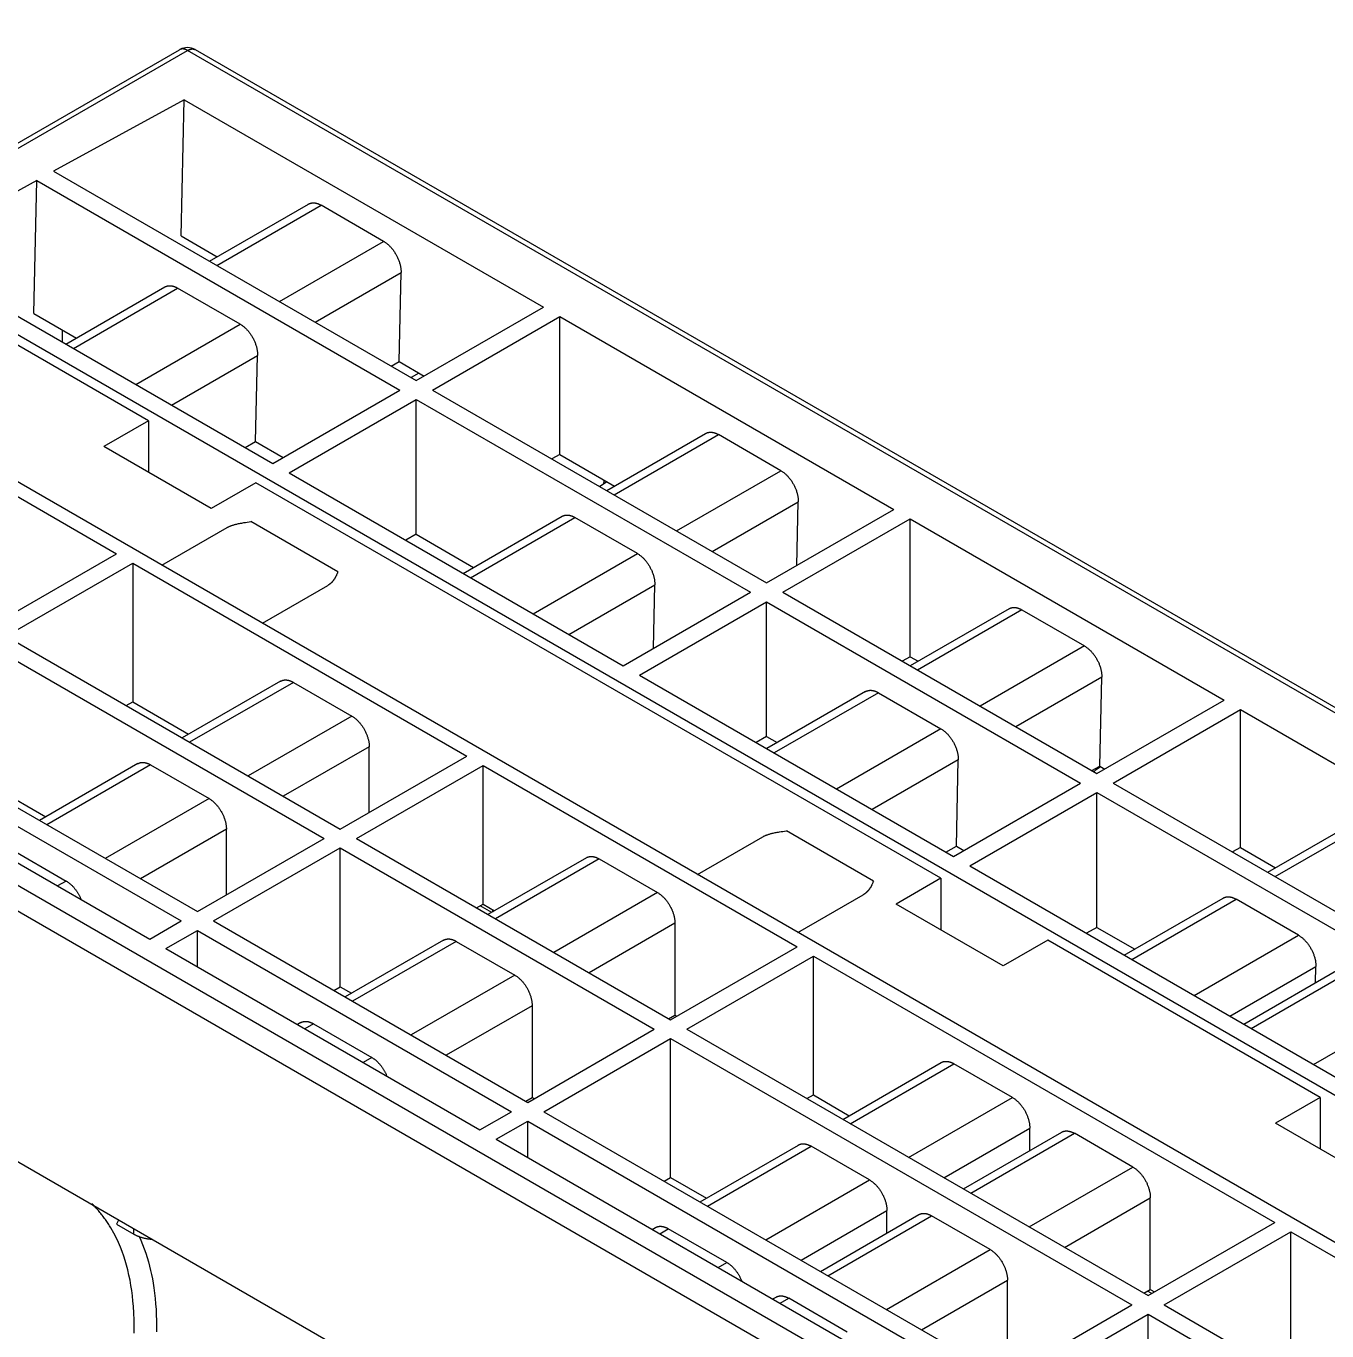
# Model space of a CAD drawing. Header units: inches. Extents: x 67248 to 85686, y -40174 to -31152.
# Drawn here: x 75314.18 to 75358.69, y -32687.1 to -32642.45 of the extents above; entities that cross this region are included whole.
import ezdxf

# ---------------------------------------------------------------- set-up
doc = ezdxf.new("R2010")
doc.units = ezdxf.units.IN
doc.header["$MEASUREMENT"] = 0
doc.layers.add('SI-General', color=7, linetype='Continuous', lineweight=5)
doc.styles.add('OPIS', font='ARIALN.TTF')

# ---------------------------------------------------------------- blocks, each defined once
blk = doc.blocks.new('ET200S')
at = {"lineweight": 0}
for p, q in [((0.13, 97.376), (25.723, 112.153)), ((0.38, 97.352), (25.973, 112.128)), ((25.729, 112.156), (25.723, 112.153)), ((110.119, 63.547), (25.973, 112.128)), ((26.22, 112.155), (26.223, 112.153)), ((110.369, 63.572), (26.223, 112.153)), ((25.869, 110.568), (21.732, 108.302)), ((25.769, 106.257), (25.869, 110.568)), ((25.869, 110.568), (37.252, 103.996)), ((21.203, 108.012), (17.067, 105.745)), ((21.106, 103.793), (21.203, 108.012)), ((21.203, 108.012), (32.705, 101.371)), ((21.732, 108.302), (33.221, 101.669)), ((26.669, 105.452), (29.804, 107.262)), ((26.903, 105.316), (30.208, 107.225)), ((32.188, 106.081), (30.208, 107.225)), ((25.769, 106.257), (26.917, 105.595)), ((28.883, 104.173), (32.188, 106.081)), ((98.562, 58.099), (16.537, 105.455)), ((17.067, 105.745), (28.675, 99.044)), ((24.74, 100.393), (16.537, 105.129)), ((30.015, 103.52), (32.739, 105.093)), ((32.676, 102.27), (32.739, 105.093)), ((22.122, 102.827), (25.257, 104.637)), ((22.357, 102.691), (25.661, 104.6)), ((27.641, 103.456), (25.661, 104.6)), ((21.106, 103.793), (22.451, 103.017)), ((33.221, 101.669), (37.252, 103.996)), ((95.592, 55.16), (11.446, 103.741)), ((24.336, 101.548), (27.641, 103.456)), ((33.737, 101.371), (37.768, 103.698)), ((37.768, 99.33), (37.768, 103.698)), ((37.768, 103.698), (48.353, 97.586)), ((11.761, 103.089), (23.723, 96.183)), ((22.017, 102.887), (22.017, 103.267)), ((25.468, 100.895), (28.192, 102.468)), ((28.131, 99.738), (28.192, 102.468)), ((32.424, 102.129), (32.676, 102.27)), ((32.676, 102.27), (33.469, 101.812)), ((33.303, 101.908), (33.055, 101.765)), ((28.675, 99.044), (32.705, 101.371)), ((33.737, 101.371), (44.323, 95.259)), ((29.191, 98.746), (33.221, 101.073)), ((33.221, 96.799), (33.221, 101.073)), ((33.221, 101.073), (43.807, 94.961)), ((24.74, 100.393), (23.325, 99.577)), ((24.74, 100.393), (24.74, 98.76)), ((27.796, 99.551), (28.131, 99.738)), ((28.131, 99.738), (29.004, 99.234)), ((39.255, 98.185), (42.39, 99.995)), ((39.49, 98.05), (42.795, 99.958)), ((44.775, 98.815), (42.795, 99.958)), ((26.719, 97.617), (23.325, 99.577)), ((37.768, 99.33), (37.516, 99.189)), ((37.768, 99.33), (39.503, 98.328)), ((41.47, 96.907), (44.775, 98.815)), ((28.134, 98.434), (26.719, 97.617)), ((49.842, 85.901), (28.134, 98.434)), ((29.191, 98.746), (39.776, 92.634)), ((39.028, 98.317), (39.263, 98.467)), ((42.601, 96.254), (45.325, 97.826)), ((44.323, 95.259), (48.353, 97.586)), ((45.28, 95.812), (45.325, 97.826)), ((0.38, 97.352), (61.172, 62.254)), ((30.737, 95.609), (27.979, 97.201)), ((34.709, 95.56), (37.844, 97.37)), ((34.943, 95.425), (38.248, 97.333)), ((40.228, 96.19), (38.248, 97.333)), ((44.839, 94.961), (48.87, 97.288)), ((48.87, 92.92), (48.87, 97.288)), ((48.87, 97.288), (58.819, 91.545)), ((0.026, 96.739), (60.351, 61.911)), ((25.164, 95.821), (27.233, 97.015)), ((33.221, 96.799), (32.886, 96.612)), ((33.221, 96.799), (35.038, 95.75)), ((19.71, 93.866), (23.723, 96.183)), ((36.923, 94.282), (40.228, 96.19)), ((20.223, 93.57), (24.236, 95.887)), ((24.236, 95.887), (24.236, 91.488)), ((24.236, 95.887), (34.825, 89.774)), ((28.346, 93.984), (30.415, 95.178)), ((38.054, 93.629), (40.779, 95.201)), ((40.734, 93.187), (40.779, 95.201)), ((39.776, 92.634), (43.807, 94.961)), ((44.839, 94.961), (54.788, 89.218)), ((40.292, 92.336), (44.323, 94.663)), ((44.323, 90.389), (44.323, 94.663)), ((44.323, 94.663), (54.272, 88.92)), ((52.007, 94.443), (48.872, 92.633)), ((52.411, 94.406), (49.106, 92.498)), ((52.411, 94.406), (54.391, 93.263)), ((20.223, 93.57), (30.812, 87.457)), ((19.71, 93.274), (30.299, 87.161)), ((54.391, 93.263), (51.086, 91.355)), ((48.87, 92.92), (48.617, 92.78)), ((48.87, 92.92), (49.12, 92.776)), ((40.292, 92.336), (50.241, 86.593)), ((54.942, 92.274), (52.218, 90.701)), ((54.879, 89.451), (54.942, 92.274)), ((28.924, 92.146), (25.807, 90.347)), ((29.328, 92.109), (26.041, 90.211)), ((29.328, 92.109), (31.18, 91.04)), ((47.46, 91.818), (44.325, 90.008)), ((47.865, 91.781), (44.56, 89.873)), ((47.865, 91.781), (49.845, 90.638)), ((24.033, 91.371), (24.236, 91.488)), ((24.236, 91.488), (26.01, 90.464)), ((54.788, 89.218), (58.819, 91.545)), ((15.697, 90.958), (26.286, 84.844)), ((31.18, 91.04), (27.893, 89.142)), ((55.304, 88.92), (59.335, 91.246)), ((59.335, 86.878), (59.335, 91.246)), ((59.335, 91.246), (73.951, 82.808)), ((15.185, 90.662), (25.774, 84.548)), ((49.845, 90.638), (46.54, 88.73)), ((44.323, 90.389), (43.988, 90.203)), ((44.323, 90.389), (44.655, 90.198)), ((14.186, 90.085), (24.775, 83.972)), ((31.731, 90.069), (29.009, 88.498)), ((30.812, 87.457), (34.825, 89.774)), ((31.731, 87.988), (31.731, 90.069)), ((24.398, 89.533), (21.281, 87.734)), ((24.803, 89.496), (21.516, 87.599)), ((24.803, 89.496), (26.655, 88.427)), ((31.325, 87.161), (35.337, 89.478)), ((35.337, 85.079), (35.337, 89.478)), ((35.337, 89.478), (45.29, 83.732)), ((50.395, 89.649), (47.671, 88.076)), ((50.334, 86.919), (50.395, 89.649)), ((54.627, 89.311), (54.879, 89.451)), ((54.701, 89.289), (54.707, 89.295)), ((54.862, 89.411), (54.892, 89.428)), ((54.879, 89.451), (55.036, 89.36)), ((50.241, 86.593), (54.272, 88.92)), ((54.689, 89.278), (54.695, 89.283)), ((54.695, 89.283), (54.701, 89.289)), ((55.304, 88.92), (69.92, 80.481)), ((53.842, 57.72), (0.026, 88.789)), ((19.71, 88.875), (21.485, 87.851)), ((50.758, 86.294), (54.788, 88.621)), ((54.788, 84.347), (54.788, 88.621)), ((54.788, 88.621), (69.404, 80.183)), ((26.655, 88.427), (23.367, 86.529)), ((60.203, 86.091), (63.338, 87.901)), ((60.437, 85.956), (63.742, 87.864)), ((27.206, 87.456), (24.484, 85.885)), ((27.206, 85.375), (27.206, 87.456)), ((47.707, 85.811), (44.95, 87.403)), ((20.277, 86.884), (22.129, 85.814)), ((26.286, 84.844), (30.299, 87.161)), ((26.799, 84.548), (30.812, 86.865)), ((30.812, 82.466), (30.812, 86.865)), ((30.812, 86.865), (40.764, 81.119)), ((31.325, 87.161), (41.277, 81.415)), ((42.134, 86.023), (44.204, 87.218)), ((49.999, 86.732), (50.334, 86.919)), ((50.334, 86.919), (50.57, 86.782)), ((59.335, 86.878), (59.083, 86.738)), ((59.335, 86.878), (60.451, 86.234)), ((38.611, 86.553), (35.494, 84.754)), ((39.016, 86.516), (35.729, 84.618)), ((39.016, 86.516), (40.867, 85.447)), ((50.758, 86.294), (65.374, 77.856)), ((22.129, 85.814), (21.856, 85.657)), ((49.842, 85.901), (48.428, 85.084)), ((49.842, 85.901), (49.842, 84.268)), ((40.867, 85.447), (37.58, 83.549)), ((45.316, 84.186), (47.386, 85.381)), ((55.656, 83.466), (58.791, 85.276)), ((55.891, 83.331), (59.195, 85.239)), ((61.175, 84.096), (59.195, 85.239)), ((35.134, 84.962), (35.337, 85.079)), ((35.611, 84.821), (35.25, 85.029)), ((35.337, 85.079), (35.697, 84.871)), ((35.632, 84.908), (35.632, 84.833)), ((51.822, 83.124), (48.428, 85.084)), ((24.775, 83.972), (25.774, 84.548)), ((26.799, 84.548), (36.752, 78.802)), ((41.418, 84.476), (38.697, 82.905)), ((41.418, 84.476), (41.418, 81.568)), ((54.788, 84.347), (54.453, 84.161)), ((54.788, 84.347), (55.985, 83.656)), ((25.288, 83.676), (26.286, 84.252)), ((26.286, 83.099), (26.286, 84.252)), ((26.286, 84.252), (36.239, 78.506)), ((34.086, 83.94), (30.969, 82.141)), ((53.236, 83.941), (51.822, 83.124)), ((61.863, 78.96), (53.236, 83.941)), ((57.87, 82.188), (61.175, 84.096)), ((25.288, 83.676), (35.24, 77.93)), ((34.49, 83.903), (31.203, 82.006)), ((34.49, 83.903), (36.342, 82.834)), ((41.277, 81.415), (45.29, 83.732)), ((41.79, 81.119), (45.803, 83.436)), ((45.803, 79.037), (45.803, 83.436)), ((45.803, 83.436), (60.422, 74.995)), ((59.002, 81.535), (61.726, 83.108)), ((61.715, 82.594), (61.726, 83.108)), ((36.342, 82.834), (33.055, 80.937)), ((59.441, 81.281), (62.575, 83.091)), ((59.675, 81.146), (62.98, 83.054)), ((30.609, 82.349), (30.812, 82.466)), ((30.812, 82.466), (31.172, 82.258)), ((36.893, 81.863), (34.171, 80.292)), ((36.893, 81.863), (36.893, 78.955)), ((61.655, 80.003), (64.96, 81.911)), ((41.215, 81.451), (41.418, 81.568)), ((41.418, 81.568), (41.48, 81.532)), ((29.56, 81.328), (29.457, 81.268)), ((29.965, 81.291), (29.692, 81.133)), ((29.965, 81.291), (31.816, 80.222)), ((36.752, 78.802), (40.764, 81.119)), ((41.79, 81.119), (56.409, 72.679)), ((37.264, 78.506), (41.277, 80.823)), ((41.277, 76.424), (41.277, 80.823)), ((41.277, 80.823), (55.897, 72.383)), ((31.816, 80.222), (31.543, 80.064)), ((46.737, 78.263), (49.854, 80.062)), ((46.972, 78.127), (50.259, 80.025)), ((52.11, 78.956), (50.259, 80.025)), ((45.599, 78.92), (45.803, 79.037)), ((45.803, 79.037), (46.94, 78.38)), ((61.863, 78.96), (60.449, 78.144)), ((61.863, 78.96), (61.863, 77.327)), ((36.69, 78.838), (36.893, 78.955)), ((36.893, 78.955), (36.955, 78.92)), ((48.823, 77.058), (52.11, 78.956)), ((35.24, 77.93), (36.239, 78.506)), ((35.753, 77.634), (36.752, 78.21)), ((36.752, 77.057), (36.752, 78.21)), ((36.752, 78.21), (51.371, 69.77)), ((37.264, 78.506), (51.884, 70.066)), ((63.843, 76.184), (60.449, 78.144)), ((49.94, 76.414), (52.662, 77.985)), ((50.556, 76.058), (53.673, 77.858)), ((50.79, 75.923), (54.077, 77.821)), ((52.662, 77.274), (52.662, 77.985)), ((55.929, 76.752), (54.077, 77.821)), ((35.753, 77.634), (50.372, 69.193)), ((42.212, 75.65), (45.329, 77.449)), ((42.446, 75.515), (45.733, 77.412)), ((47.585, 76.343), (45.733, 77.412)), ((52.642, 74.854), (55.929, 76.752)), ((41.074, 76.307), (41.277, 76.424)), ((41.277, 76.424), (42.415, 75.767)), ((44.298, 74.445), (47.585, 76.343)), ((53.758, 74.209), (56.48, 75.781)), ((56.48, 72.872), (56.48, 75.781)), ((45.414, 73.801), (48.136, 75.372)), ((46.03, 73.445), (49.147, 75.245)), ((48.136, 74.661), (48.136, 75.372)), ((23.721, 74.939), (24.27, 74.622)), ((40.7, 74.777), (40.803, 74.837)), ((46.264, 73.31), (49.552, 75.208)), ((51.403, 74.139), (49.552, 75.208)), ((56.409, 72.679), (60.422, 74.995)), ((24.27, 74.622), (24.27, 74.793)), ((40.935, 74.642), (41.208, 74.8)), ((43.06, 73.731), (41.208, 74.8)), ((56.922, 72.383), (60.935, 74.699)), ((60.935, 70.3), (60.935, 74.699)), ((60.935, 74.699), (70.887, 68.953)), ((48.116, 72.241), (51.403, 74.139)), ((42.786, 73.573), (43.06, 73.731)), ((49.233, 71.596), (51.954, 73.168)), ((51.954, 70.26), (51.954, 73.168)), ((56.277, 72.755), (56.48, 72.872)), ((56.526, 72.746), (56.393, 72.822)), ((56.48, 72.872), (56.612, 72.796)), ((44.519, 72.573), (44.622, 72.632)), ((44.753, 72.437), (45.026, 72.595)), ((46.878, 71.526), (45.026, 72.595)), ((51.884, 70.066), (55.897, 72.383)), ((56.922, 72.383), (66.874, 66.637)), ((52.396, 69.77), (56.409, 72.087)), ((56.409, 67.688), (56.409, 72.087)), ((56.409, 72.087), (66.362, 66.341))]:
    blk.add_line(p, q, dxfattribs=at)
for points in [[(25.973, 112.128), (25.969, 112.131), (25.965, 112.133), (25.96, 112.136), (25.955, 112.138), (25.951, 112.14), (25.946, 112.143), (25.942, 112.145), (25.937, 112.147), (25.932, 112.149), (25.927, 112.152), (25.923, 112.154), (25.918, 112.156), (25.913, 112.158), (25.908, 112.159), (25.903, 112.161), (25.898, 112.163), (25.893, 112.165), (25.888, 112.166), (25.883, 112.168), (25.878, 112.169), (25.873, 112.17), (25.868, 112.171), (25.863, 112.172), (25.858, 112.173), (25.853, 112.174), (25.848, 112.175), (25.843, 112.176), (25.838, 112.176), (25.832, 112.177), (25.827, 112.177), (25.822, 112.177), (25.817, 112.177), (25.812, 112.177), (25.807, 112.176), (25.802, 112.176), (25.797, 112.175), (25.792, 112.175), (25.788, 112.174), (25.784, 112.173), (25.78, 112.172), (25.775, 112.171), (25.771, 112.17), (25.767, 112.169), (25.763, 112.168), (25.758, 112.166), (25.754, 112.165), (25.75, 112.163), (25.746, 112.161), (25.742, 112.16), (25.738, 112.158), (25.734, 112.156), (25.73, 112.154)], [(25.973, 112.128), (25.978, 112.131), (25.983, 112.133), (25.988, 112.136), (25.992, 112.139), (25.997, 112.141), (26.002, 112.144), (26.007, 112.146), (26.012, 112.148), (26.017, 112.15), (26.022, 112.153), (26.027, 112.155), (26.032, 112.157), (26.037, 112.159), (26.043, 112.161), (26.048, 112.162), (26.053, 112.164), (26.058, 112.166), (26.064, 112.167), (26.069, 112.169), (26.074, 112.17), (26.079, 112.171), (26.085, 112.172), (26.09, 112.173), (26.096, 112.174), (26.101, 112.175), (26.106, 112.175), (26.112, 112.176), (26.117, 112.176), (26.123, 112.176), (26.128, 112.176), (26.133, 112.176), (26.137, 112.176), (26.142, 112.176), (26.146, 112.175), (26.151, 112.175), (26.155, 112.174), (26.16, 112.174), (26.164, 112.173), (26.169, 112.172), (26.173, 112.171), (26.178, 112.17), (26.182, 112.169), (26.186, 112.167), (26.191, 112.166), (26.195, 112.165), (26.199, 112.163), (26.203, 112.161), (26.208, 112.16), (26.212, 112.158), (26.216, 112.156), (26.22, 112.154)], [(29.804, 107.262), (29.81, 107.265), (29.816, 107.268), (29.823, 107.271), (29.829, 107.274), (29.836, 107.277), (29.842, 107.28), (29.849, 107.282), (29.856, 107.285), (29.862, 107.287), (29.869, 107.289), (29.876, 107.29), (29.883, 107.292), (29.89, 107.294), (29.897, 107.295), (29.904, 107.296), (29.911, 107.297), (29.919, 107.298), (29.926, 107.299), (29.933, 107.299), (29.94, 107.3), (29.947, 107.3), (29.955, 107.3), (29.962, 107.3), (29.969, 107.3), (29.976, 107.3), (29.983, 107.3), (29.991, 107.299), (30, 107.298), (30.009, 107.297), (30.018, 107.296), (30.027, 107.294), (30.037, 107.293), (30.046, 107.291), (30.055, 107.289), (30.064, 107.286), (30.073, 107.284), (30.082, 107.281), (30.09, 107.278), (30.099, 107.275), (30.108, 107.272), (30.117, 107.269), (30.125, 107.266), (30.134, 107.262), (30.142, 107.258), (30.151, 107.254), (30.159, 107.25), (30.167, 107.246), (30.176, 107.242), (30.184, 107.238), (30.192, 107.234), (30.2, 107.229), (30.208, 107.225)], [(32.188, 106.081), (32.206, 106.071), (32.224, 106.059), (32.242, 106.047), (32.26, 106.035), (32.277, 106.022), (32.294, 106.009), (32.31, 105.995), (32.326, 105.981), (32.342, 105.967), (32.358, 105.952), (32.373, 105.937), (32.389, 105.922), (32.403, 105.906), (32.421, 105.887), (32.438, 105.868), (32.454, 105.848), (32.47, 105.828), (32.486, 105.808), (32.501, 105.787), (32.516, 105.766), (32.53, 105.745), (32.544, 105.723), (32.558, 105.701), (32.571, 105.679), (32.584, 105.657), (32.596, 105.634), (32.608, 105.611), (32.619, 105.588), (32.63, 105.565), (32.641, 105.541), (32.651, 105.518), (32.661, 105.494), (32.67, 105.47), (32.679, 105.445), (32.687, 105.421), (32.694, 105.396), (32.701, 105.371), (32.707, 105.35), (32.712, 105.329), (32.717, 105.308), (32.721, 105.287), (32.725, 105.265), (32.729, 105.244), (32.732, 105.223), (32.734, 105.201), (32.736, 105.179), (32.738, 105.158), (32.739, 105.136), (32.739, 105.115), (32.739, 105.093)], [(25.257, 104.637), (25.263, 104.64), (25.27, 104.643), (25.276, 104.646), (25.282, 104.649), (25.289, 104.652), (25.295, 104.655), (25.302, 104.657), (25.309, 104.66), (25.316, 104.662), (25.323, 104.664), (25.33, 104.665), (25.336, 104.667), (25.343, 104.669), (25.351, 104.67), (25.358, 104.671), (25.365, 104.672), (25.372, 104.673), (25.379, 104.674), (25.386, 104.674), (25.393, 104.675), (25.401, 104.675), (25.408, 104.675), (25.415, 104.675), (25.422, 104.675), (25.43, 104.675), (25.437, 104.675), (25.444, 104.674), (25.453, 104.673), (25.462, 104.672), (25.472, 104.671), (25.481, 104.669), (25.49, 104.668), (25.499, 104.666), (25.508, 104.664), (25.517, 104.661), (25.526, 104.659), (25.535, 104.656), (25.544, 104.653), (25.552, 104.65), (25.561, 104.647), (25.57, 104.644), (25.579, 104.641), (25.587, 104.637), (25.596, 104.633), (25.604, 104.629), (25.612, 104.625), (25.621, 104.621), (25.629, 104.617), (25.637, 104.613), (25.645, 104.609), (25.653, 104.604), (25.661, 104.6)], [(27.641, 103.456), (27.66, 103.446), (27.678, 103.434), (27.695, 103.422), (27.713, 103.41), (27.73, 103.397), (27.747, 103.384), (27.764, 103.37), (27.78, 103.356), (27.796, 103.342), (27.811, 103.327), (27.827, 103.312), (27.842, 103.297), (27.857, 103.281), (27.874, 103.262), (27.891, 103.243), (27.907, 103.223), (27.923, 103.203), (27.939, 103.183), (27.954, 103.162), (27.969, 103.141), (27.984, 103.12), (27.998, 103.098), (28.011, 103.076), (28.024, 103.054), (28.037, 103.032), (28.049, 103.009), (28.061, 102.986), (28.073, 102.963), (28.084, 102.94), (28.094, 102.916), (28.104, 102.893), (28.114, 102.869), (28.123, 102.845), (28.132, 102.82), (28.14, 102.796), (28.148, 102.771), (28.155, 102.746), (28.16, 102.725), (28.166, 102.704), (28.17, 102.683), (28.175, 102.662), (28.179, 102.64), (28.182, 102.619), (28.185, 102.598), (28.188, 102.576), (28.19, 102.554), (28.191, 102.533), (28.192, 102.511), (28.192, 102.49), (28.192, 102.468)], [(42.39, 99.995), (42.396, 99.998), (42.403, 100.002), (42.409, 100.005), (42.416, 100.008), (42.422, 100.01), (42.429, 100.013), (42.435, 100.016), (42.442, 100.018), (42.449, 100.02), (42.456, 100.022), (42.463, 100.024), (42.47, 100.025), (42.477, 100.027), (42.484, 100.028), (42.491, 100.029), (42.498, 100.03), (42.505, 100.031), (42.512, 100.032), (42.519, 100.033), (42.527, 100.033), (42.534, 100.033), (42.541, 100.034), (42.548, 100.034), (42.556, 100.034), (42.563, 100.033), (42.57, 100.033), (42.577, 100.032), (42.586, 100.032), (42.596, 100.03), (42.605, 100.029), (42.614, 100.028), (42.623, 100.026), (42.632, 100.024), (42.641, 100.022), (42.65, 100.02), (42.659, 100.017), (42.668, 100.015), (42.677, 100.012), (42.686, 100.009), (42.694, 100.006), (42.703, 100.002), (42.712, 99.999), (42.72, 99.995), (42.729, 99.992), (42.737, 99.988), (42.746, 99.984), (42.754, 99.98), (42.762, 99.976), (42.77, 99.971), (42.779, 99.967), (42.787, 99.962), (42.795, 99.958)], [(44.775, 98.815), (44.793, 98.804), (44.811, 98.792), (44.829, 98.78), (44.846, 98.768), (44.863, 98.755), (44.88, 98.742), (44.897, 98.728), (44.913, 98.714), (44.929, 98.7), (44.945, 98.685), (44.96, 98.67), (44.975, 98.655), (44.99, 98.639), (45.007, 98.62), (45.024, 98.601), (45.041, 98.581), (45.057, 98.561), (45.072, 98.541), (45.088, 98.52), (45.102, 98.499), (45.117, 98.478), (45.131, 98.456), (45.144, 98.434), (45.157, 98.412), (45.17, 98.39), (45.183, 98.367), (45.194, 98.345), (45.206, 98.321), (45.217, 98.298), (45.228, 98.275), (45.238, 98.251), (45.247, 98.227), (45.256, 98.203), (45.265, 98.179), (45.273, 98.154), (45.281, 98.129), (45.288, 98.105), (45.294, 98.084), (45.299, 98.063), (45.304, 98.041), (45.308, 98.02), (45.312, 97.999), (45.315, 97.977), (45.318, 97.956), (45.321, 97.934), (45.323, 97.913), (45.324, 97.891), (45.325, 97.87), (45.326, 97.848), (45.325, 97.826)], [(39.172, 98.511), (39.171, 98.503), (39.17, 98.496), (39.168, 98.489), (39.167, 98.481), (39.166, 98.474), (39.165, 98.466), (39.163, 98.459), (39.162, 98.451), (39.161, 98.444), (39.16, 98.436), (39.159, 98.428), (39.158, 98.421), (39.158, 98.413), (39.157, 98.406)], [(27.233, 97.015), (27.248, 97.024), (27.264, 97.032), (27.279, 97.04), (27.295, 97.047), (27.311, 97.054), (27.327, 97.061), (27.344, 97.067), (27.36, 97.074), (27.376, 97.08), (27.398, 97.087), (27.42, 97.094), (27.442, 97.101), (27.465, 97.107), (27.487, 97.113), (27.509, 97.119), (27.532, 97.125), (27.554, 97.13), (27.588, 97.137), (27.622, 97.144), (27.656, 97.151), (27.69, 97.157), (27.724, 97.163), (27.758, 97.169), (27.813, 97.177), (27.868, 97.186), (27.924, 97.193), (27.979, 97.201)], [(37.844, 97.37), (37.85, 97.373), (37.856, 97.377), (37.862, 97.38), (37.869, 97.383), (37.875, 97.385), (37.882, 97.388), (37.889, 97.391), (37.895, 97.393), (37.902, 97.395), (37.909, 97.397), (37.916, 97.399), (37.923, 97.4), (37.93, 97.402), (37.937, 97.403), (37.944, 97.404), (37.951, 97.405), (37.958, 97.406), (37.966, 97.407), (37.973, 97.408), (37.98, 97.408), (37.987, 97.408), (37.994, 97.409), (38.002, 97.409), (38.009, 97.409), (38.016, 97.408), (38.023, 97.408), (38.03, 97.407), (38.04, 97.407), (38.049, 97.405), (38.058, 97.404), (38.067, 97.403), (38.076, 97.401), (38.086, 97.399), (38.095, 97.397), (38.104, 97.395), (38.113, 97.392), (38.121, 97.389), (38.13, 97.387), (38.139, 97.384), (38.148, 97.381), (38.156, 97.377), (38.165, 97.374), (38.174, 97.37), (38.182, 97.367), (38.191, 97.363), (38.199, 97.359), (38.207, 97.355), (38.216, 97.351), (38.224, 97.346), (38.232, 97.342), (38.24, 97.337), (38.248, 97.333)], [(40.228, 96.19), (40.246, 96.179), (40.264, 96.167), (40.282, 96.155), (40.299, 96.143), (40.317, 96.13), (40.333, 96.117), (40.35, 96.103), (40.366, 96.089), (40.382, 96.075), (40.398, 96.06), (40.413, 96.045), (40.428, 96.03), (40.443, 96.014), (40.461, 95.995), (40.477, 95.976), (40.494, 95.956), (40.51, 95.936), (40.526, 95.916), (40.541, 95.895), (40.556, 95.874), (40.57, 95.853), (40.584, 95.831), (40.598, 95.809), (40.611, 95.787), (40.623, 95.765), (40.636, 95.742), (40.648, 95.72), (40.659, 95.696), (40.67, 95.673), (40.681, 95.65), (40.691, 95.626), (40.701, 95.602), (40.71, 95.578), (40.718, 95.554), (40.727, 95.529), (40.734, 95.504), (40.741, 95.48), (40.747, 95.459), (40.752, 95.438), (40.757, 95.416), (40.761, 95.395), (40.765, 95.374), (40.769, 95.352), (40.772, 95.331), (40.774, 95.309), (40.776, 95.288), (40.778, 95.266), (40.779, 95.245), (40.779, 95.223), (40.779, 95.201)], [(30.737, 95.609), (30.729, 95.591), (30.721, 95.572), (30.714, 95.554), (30.706, 95.536), (30.698, 95.517), (30.689, 95.499), (30.681, 95.481), (30.676, 95.471), (30.671, 95.461), (30.665, 95.451), (30.66, 95.441), (30.655, 95.431), (30.649, 95.421), (30.644, 95.411), (30.638, 95.402), (30.632, 95.392), (30.626, 95.383), (30.62, 95.373), (30.613, 95.364), (30.608, 95.355), (30.602, 95.347), (30.595, 95.339), (30.589, 95.33), (30.583, 95.322)], [(30.583, 95.322), (30.578, 95.317), (30.573, 95.311), (30.568, 95.305), (30.563, 95.299), (30.558, 95.294), (30.553, 95.288), (30.548, 95.283), (30.542, 95.277), (30.537, 95.272), (30.532, 95.266), (30.526, 95.261), (30.521, 95.256), (30.515, 95.251), (30.51, 95.246), (30.504, 95.242), (30.499, 95.237), (30.493, 95.232), (30.488, 95.228), (30.482, 95.223), (30.476, 95.219), (30.47, 95.214), (30.464, 95.21), (30.458, 95.206), (30.452, 95.202), (30.446, 95.198), (30.44, 95.194), (30.434, 95.19), (30.428, 95.186), (30.421, 95.182), (30.415, 95.178)], [(52.007, 94.443), (52.013, 94.446), (52.019, 94.45), (52.026, 94.453), (52.032, 94.456), (52.039, 94.458), (52.045, 94.461), (52.052, 94.463), (52.059, 94.466), (52.066, 94.468), (52.073, 94.47), (52.079, 94.472), (52.086, 94.473), (52.093, 94.475), (52.1, 94.476), (52.108, 94.477), (52.115, 94.478), (52.122, 94.479), (52.129, 94.48), (52.136, 94.481), (52.143, 94.481), (52.151, 94.481), (52.158, 94.482), (52.165, 94.482), (52.172, 94.482), (52.179, 94.481), (52.187, 94.481), (52.194, 94.48), (52.203, 94.48), (52.212, 94.478), (52.222, 94.477), (52.231, 94.476), (52.24, 94.474), (52.249, 94.472), (52.258, 94.47), (52.267, 94.468), (52.276, 94.465), (52.285, 94.462), (52.294, 94.46), (52.302, 94.457), (52.311, 94.453), (52.32, 94.45), (52.328, 94.447), (52.337, 94.443), (52.346, 94.439), (52.354, 94.436), (52.362, 94.432), (52.371, 94.428), (52.379, 94.423), (52.387, 94.419), (52.395, 94.415), (52.403, 94.41), (52.411, 94.406)], [(54.391, 93.263), (54.41, 93.252), (54.428, 93.24), (54.445, 93.228), (54.463, 93.216), (54.48, 93.203), (54.497, 93.19), (54.513, 93.176), (54.53, 93.162), (54.546, 93.148), (54.561, 93.133), (54.577, 93.118), (54.592, 93.103), (54.607, 93.087), (54.624, 93.068), (54.641, 93.049), (54.657, 93.029), (54.673, 93.009), (54.689, 92.989), (54.704, 92.968), (54.719, 92.947), (54.734, 92.926), (54.747, 92.904), (54.761, 92.882), (54.774, 92.86), (54.787, 92.838), (54.799, 92.815), (54.811, 92.793), (54.823, 92.769), (54.834, 92.746), (54.844, 92.723), (54.854, 92.699), (54.864, 92.675), (54.873, 92.651), (54.882, 92.627), (54.89, 92.602), (54.898, 92.577), (54.905, 92.553), (54.91, 92.532), (54.915, 92.51), (54.92, 92.489), (54.925, 92.468), (54.929, 92.447), (54.932, 92.425), (54.935, 92.404), (54.938, 92.382), (54.94, 92.361), (54.941, 92.339), (54.942, 92.318), (54.942, 92.296), (54.942, 92.274)], [(28.924, 92.146), (28.93, 92.149), (28.937, 92.153), (28.943, 92.156), (28.95, 92.159), (28.957, 92.162), (28.963, 92.165), (28.97, 92.167), (28.977, 92.17), (28.984, 92.172), (28.991, 92.174), (28.998, 92.176), (29.005, 92.178), (29.013, 92.179), (29.02, 92.181), (29.027, 92.182), (29.035, 92.183), (29.042, 92.184), (29.05, 92.184), (29.058, 92.185), (29.065, 92.185), (29.073, 92.185), (29.08, 92.185), (29.088, 92.185), (29.095, 92.185), (29.103, 92.184), (29.111, 92.184), (29.118, 92.183), (29.126, 92.182), (29.133, 92.181), (29.141, 92.18), (29.148, 92.178), (29.156, 92.177), (29.165, 92.175), (29.175, 92.173), (29.184, 92.17), (29.194, 92.168), (29.203, 92.165), (29.213, 92.162), (29.222, 92.159), (29.231, 92.155), (29.24, 92.152), (29.249, 92.148), (29.258, 92.144), (29.267, 92.14), (29.276, 92.136), (29.285, 92.132), (29.294, 92.128), (29.303, 92.123), (29.311, 92.119), (29.32, 92.114), (29.328, 92.109)], [(47.46, 91.818), (47.467, 91.821), (47.473, 91.825), (47.479, 91.828), (47.486, 91.831), (47.492, 91.833), (47.499, 91.836), (47.505, 91.838), (47.512, 91.841), (47.519, 91.843), (47.526, 91.845), (47.533, 91.847), (47.54, 91.848), (47.547, 91.85), (47.554, 91.851), (47.561, 91.852), (47.568, 91.853), (47.575, 91.854), (47.582, 91.855), (47.59, 91.856), (47.597, 91.856), (47.604, 91.856), (47.611, 91.857), (47.618, 91.857), (47.626, 91.857), (47.633, 91.856), (47.64, 91.856), (47.647, 91.855), (47.656, 91.854), (47.666, 91.853), (47.675, 91.852), (47.684, 91.851), (47.693, 91.849), (47.702, 91.847), (47.711, 91.845), (47.72, 91.843), (47.729, 91.84), (47.738, 91.837), (47.747, 91.835), (47.756, 91.832), (47.764, 91.828), (47.773, 91.825), (47.782, 91.822), (47.79, 91.818), (47.799, 91.814), (47.807, 91.811), (47.816, 91.807), (47.824, 91.803), (47.832, 91.798), (47.84, 91.794), (47.849, 91.79), (47.857, 91.785), (47.865, 91.781)], [(31.18, 91.04), (31.199, 91.029), (31.217, 91.017), (31.235, 91.005), (31.252, 90.993), (31.269, 90.98), (31.286, 90.967), (31.303, 90.953), (31.319, 90.939), (31.335, 90.924), (31.351, 90.909), (31.368, 90.893), (31.385, 90.876), (31.401, 90.858), (31.417, 90.841), (31.433, 90.823), (31.448, 90.804), (31.463, 90.786), (31.477, 90.767), (31.491, 90.748), (31.505, 90.729), (31.519, 90.708), (31.532, 90.688), (31.545, 90.667), (31.558, 90.646), (31.571, 90.624), (31.583, 90.603), (31.594, 90.581), (31.605, 90.559), (31.616, 90.537), (31.626, 90.514), (31.636, 90.492), (31.645, 90.47), (31.654, 90.448), (31.663, 90.426), (31.671, 90.403), (31.678, 90.38), (31.686, 90.357), (31.692, 90.334), (31.699, 90.311), (31.704, 90.287), (31.709, 90.266), (31.714, 90.244), (31.717, 90.223), (31.721, 90.201), (31.724, 90.179), (31.726, 90.157), (31.728, 90.135), (31.73, 90.113), (31.731, 90.091), (31.731, 90.069)], [(49.845, 90.638), (49.863, 90.627), (49.881, 90.615), (49.899, 90.603), (49.916, 90.591), (49.933, 90.578), (49.95, 90.565), (49.967, 90.551), (49.983, 90.537), (49.999, 90.523), (50.015, 90.508), (50.03, 90.493), (50.045, 90.478), (50.06, 90.462), (50.077, 90.443), (50.094, 90.424), (50.111, 90.404), (50.127, 90.384), (50.142, 90.364), (50.158, 90.343), (50.172, 90.322), (50.187, 90.301), (50.201, 90.279), (50.214, 90.257), (50.227, 90.235), (50.24, 90.213), (50.253, 90.19), (50.264, 90.167), (50.276, 90.144), (50.287, 90.121), (50.298, 90.098), (50.308, 90.074), (50.317, 90.05), (50.326, 90.026), (50.335, 90.002), (50.343, 89.977), (50.351, 89.952), (50.358, 89.927), (50.364, 89.907), (50.369, 89.885), (50.374, 89.864), (50.378, 89.843), (50.382, 89.822), (50.385, 89.8), (50.388, 89.779), (50.391, 89.757), (50.393, 89.736), (50.394, 89.714), (50.395, 89.693), (50.396, 89.671), (50.395, 89.649)], [(24.399, 89.533), (24.405, 89.537), (24.411, 89.54), (24.418, 89.543), (24.425, 89.546), (24.431, 89.549), (24.438, 89.552), (24.445, 89.555), (24.452, 89.557), (24.458, 89.559), (24.465, 89.561), (24.472, 89.563), (24.48, 89.565), (24.487, 89.567), (24.495, 89.568), (24.502, 89.569), (24.51, 89.57), (24.517, 89.571), (24.525, 89.572), (24.532, 89.572), (24.54, 89.572), (24.547, 89.573), (24.555, 89.573), (24.562, 89.572), (24.57, 89.572), (24.578, 89.572), (24.585, 89.571), (24.593, 89.57), (24.6, 89.569), (24.608, 89.568), (24.615, 89.567), (24.623, 89.566), (24.63, 89.564), (24.64, 89.562), (24.649, 89.56), (24.659, 89.558), (24.668, 89.555), (24.678, 89.552), (24.687, 89.549), (24.696, 89.546), (24.706, 89.543), (24.715, 89.539), (24.724, 89.535), (24.733, 89.532), (24.742, 89.528), (24.751, 89.524), (24.76, 89.519), (24.768, 89.515), (24.777, 89.51), (24.786, 89.506), (24.794, 89.501), (24.803, 89.496)], [(54.707, 89.295), (54.713, 89.3), (54.716, 89.303)], [(54.716, 89.303), (54.722, 89.308), (54.728, 89.314), (54.734, 89.319), (54.74, 89.324), (54.746, 89.329), (54.752, 89.334), (54.758, 89.339), (54.764, 89.344), (54.77, 89.349), (54.777, 89.354), (54.783, 89.359), (54.789, 89.364), (54.796, 89.368), (54.802, 89.373), (54.809, 89.377), (54.815, 89.382), (54.822, 89.386), (54.829, 89.391), (54.835, 89.395), (54.842, 89.399), (54.849, 89.403), (54.855, 89.407), (54.862, 89.411)], [(26.655, 88.427), (26.673, 88.416), (26.691, 88.405), (26.709, 88.393), (26.727, 88.38), (26.744, 88.367), (26.761, 88.354), (26.778, 88.34), (26.794, 88.326), (26.81, 88.311), (26.826, 88.297), (26.843, 88.28), (26.859, 88.263), (26.876, 88.246), (26.892, 88.228), (26.907, 88.21), (26.922, 88.192), (26.937, 88.173), (26.952, 88.154), (26.966, 88.135), (26.979, 88.116), (26.993, 88.095), (27.007, 88.075), (27.02, 88.054), (27.033, 88.033), (27.045, 88.012), (27.057, 87.99), (27.069, 87.968), (27.08, 87.946), (27.091, 87.924), (27.101, 87.902), (27.111, 87.88), (27.12, 87.858), (27.129, 87.835), (27.137, 87.813), (27.145, 87.79), (27.153, 87.767), (27.16, 87.744), (27.167, 87.721), (27.173, 87.698), (27.179, 87.675), (27.184, 87.653), (27.188, 87.632), (27.192, 87.61), (27.196, 87.588), (27.199, 87.566), (27.201, 87.544), (27.203, 87.522), (27.204, 87.5), (27.205, 87.478), (27.206, 87.456)], [(44.204, 87.218), (44.219, 87.226), (44.234, 87.234), (44.25, 87.242), (44.266, 87.249), (44.282, 87.256), (44.298, 87.263), (44.314, 87.27), (44.331, 87.276), (44.347, 87.282), (44.369, 87.289), (44.391, 87.296), (44.413, 87.303), (44.435, 87.31), (44.458, 87.316), (44.48, 87.321), (44.502, 87.327), (44.525, 87.332), (44.559, 87.34), (44.593, 87.347), (44.626, 87.353), (44.66, 87.36), (44.694, 87.365), (44.728, 87.371), (44.784, 87.38), (44.839, 87.388), (44.894, 87.396), (44.95, 87.403)], [(38.611, 86.553), (38.618, 86.557), (38.624, 86.56), (38.631, 86.563), (38.637, 86.566), (38.644, 86.569), (38.651, 86.572), (38.658, 86.574), (38.664, 86.577), (38.671, 86.579), (38.678, 86.581), (38.685, 86.583), (38.693, 86.585), (38.7, 86.586), (38.707, 86.588), (38.715, 86.589), (38.722, 86.59), (38.73, 86.591), (38.737, 86.591), (38.745, 86.592), (38.753, 86.592), (38.76, 86.592), (38.768, 86.592), (38.775, 86.592), (38.783, 86.592), (38.79, 86.591), (38.798, 86.591), (38.806, 86.59), (38.813, 86.589), (38.821, 86.588), (38.828, 86.587), (38.836, 86.586), (38.843, 86.584), (38.853, 86.582), (38.862, 86.58), (38.872, 86.577), (38.881, 86.575), (38.891, 86.572), (38.9, 86.569), (38.909, 86.566), (38.918, 86.562), (38.928, 86.559), (38.937, 86.555), (38.946, 86.551), (38.955, 86.548), (38.964, 86.543), (38.972, 86.539), (38.981, 86.535), (38.99, 86.53), (38.999, 86.526), (39.007, 86.521), (39.016, 86.516)], [(22.129, 85.814), (22.143, 85.806), (22.157, 85.797), (22.171, 85.788), (22.185, 85.779), (22.199, 85.769), (22.212, 85.759), (22.225, 85.749), (22.238, 85.739), (22.251, 85.728), (22.263, 85.718), (22.276, 85.707), (22.288, 85.695), (22.3, 85.684), (22.314, 85.67), (22.328, 85.656), (22.342, 85.642), (22.356, 85.627), (22.369, 85.612), (22.382, 85.597), (22.394, 85.582), (22.407, 85.567), (22.419, 85.551), (22.431, 85.535), (22.443, 85.519), (22.454, 85.503), (22.466, 85.486), (22.477, 85.469), (22.488, 85.452), (22.499, 85.434), (22.509, 85.417), (22.52, 85.399), (22.53, 85.381), (22.539, 85.363), (22.549, 85.344), (22.558, 85.326), (22.567, 85.308), (22.576, 85.289), (22.584, 85.27), (22.592, 85.251), (22.6, 85.231)], [(47.707, 85.811), (47.7, 85.793), (47.692, 85.774), (47.684, 85.756), (47.676, 85.738), (47.668, 85.72), (47.66, 85.701), (47.651, 85.683), (47.646, 85.673), (47.641, 85.663), (47.636, 85.653), (47.631, 85.643), (47.625, 85.633), (47.62, 85.623), (47.614, 85.614), (47.609, 85.604), (47.603, 85.594), (47.597, 85.585), (47.59, 85.575), (47.584, 85.566), (47.578, 85.558), (47.572, 85.549), (47.566, 85.541), (47.56, 85.533), (47.553, 85.525)], [(40.867, 85.447), (40.886, 85.436), (40.904, 85.425), (40.922, 85.412), (40.94, 85.4), (40.957, 85.387), (40.974, 85.374), (40.99, 85.36), (41.007, 85.346), (41.023, 85.331), (41.039, 85.317), (41.056, 85.3), (41.072, 85.283), (41.089, 85.266), (41.104, 85.248), (41.12, 85.23), (41.135, 85.212), (41.15, 85.193), (41.164, 85.174), (41.179, 85.155), (41.192, 85.136), (41.206, 85.115), (41.22, 85.095), (41.233, 85.074), (41.246, 85.053), (41.258, 85.031), (41.27, 85.01), (41.282, 84.988), (41.293, 84.966), (41.303, 84.944), (41.314, 84.922), (41.324, 84.9), (41.333, 84.877), (41.342, 84.855), (41.35, 84.833), (41.358, 84.81), (41.366, 84.787), (41.373, 84.764), (41.38, 84.741), (41.386, 84.718), (41.392, 84.695), (41.397, 84.673), (41.401, 84.651), (41.405, 84.63), (41.408, 84.608), (41.411, 84.586), (41.414, 84.564), (41.416, 84.542), (41.417, 84.52), (41.418, 84.498), (41.418, 84.476)], [(47.553, 85.525), (47.549, 85.519), (47.544, 85.513), (47.539, 85.507), (47.534, 85.502), (47.529, 85.496), (47.524, 85.49), (47.518, 85.485), (47.513, 85.479), (47.508, 85.474), (47.502, 85.469), (47.497, 85.463), (47.491, 85.458), (47.486, 85.453), (47.481, 85.449), (47.475, 85.444), (47.47, 85.439), (47.464, 85.434), (47.458, 85.43), (47.452, 85.425), (47.447, 85.421), (47.441, 85.417), (47.435, 85.412), (47.429, 85.408), (47.423, 85.404), (47.417, 85.4), (47.411, 85.396), (47.404, 85.392), (47.398, 85.388), (47.392, 85.384), (47.386, 85.381)], [(58.791, 85.276), (58.797, 85.28), (58.804, 85.283), (58.81, 85.286), (58.816, 85.289), (58.823, 85.292), (58.829, 85.294), (58.836, 85.297), (58.843, 85.299), (58.85, 85.301), (58.857, 85.303), (58.863, 85.305), (58.87, 85.307), (58.877, 85.308), (58.885, 85.31), (58.892, 85.311), (58.899, 85.312), (58.906, 85.313), (58.913, 85.313), (58.92, 85.314), (58.927, 85.314), (58.935, 85.315), (58.942, 85.315), (58.949, 85.315), (58.956, 85.315), (58.963, 85.315), (58.971, 85.314), (58.978, 85.314), (58.987, 85.313), (58.996, 85.312), (59.006, 85.31), (59.015, 85.309), (59.024, 85.307), (59.033, 85.305), (59.042, 85.303), (59.051, 85.301), (59.06, 85.298), (59.069, 85.296), (59.078, 85.293), (59.086, 85.29), (59.095, 85.287), (59.104, 85.284), (59.112, 85.28), (59.121, 85.277), (59.13, 85.273), (59.138, 85.269), (59.146, 85.265), (59.155, 85.261), (59.163, 85.257), (59.171, 85.253), (59.179, 85.248), (59.187, 85.244), (59.195, 85.239)], [(34.086, 83.94), (34.092, 83.944), (34.099, 83.947), (34.105, 83.95), (34.112, 83.953), (34.119, 83.956), (34.125, 83.959), (34.132, 83.962), (34.139, 83.964), (34.146, 83.966), (34.153, 83.968), (34.16, 83.97), (34.167, 83.972), (34.175, 83.974), (34.182, 83.975), (34.189, 83.976), (34.197, 83.977), (34.204, 83.978), (34.212, 83.979), (34.22, 83.979), (34.227, 83.98), (34.235, 83.98), (34.242, 83.98), (34.25, 83.979), (34.257, 83.979), (34.265, 83.979), (34.273, 83.978), (34.28, 83.977), (34.288, 83.976), (34.295, 83.975), (34.303, 83.974), (34.31, 83.973), (34.318, 83.971), (34.327, 83.969), (34.337, 83.967), (34.346, 83.965), (34.356, 83.962), (34.365, 83.959), (34.375, 83.956), (34.384, 83.953), (34.393, 83.95), (34.402, 83.946), (34.411, 83.943), (34.42, 83.939), (34.429, 83.935), (34.438, 83.931), (34.447, 83.926), (34.456, 83.922), (34.465, 83.918), (34.473, 83.913), (34.482, 83.908), (34.49, 83.903)], [(61.175, 84.096), (61.194, 84.085), (61.212, 84.074), (61.229, 84.062), (61.247, 84.049), (61.264, 84.037), (61.281, 84.023), (61.297, 84.01), (61.314, 83.996), (61.33, 83.981), (61.345, 83.967), (61.361, 83.952), (61.376, 83.936), (61.391, 83.921), (61.408, 83.902), (61.425, 83.882), (61.441, 83.863), (61.457, 83.842), (61.473, 83.822), (61.488, 83.801), (61.503, 83.78), (61.518, 83.759), (61.532, 83.738), (61.545, 83.716), (61.558, 83.694), (61.571, 83.671), (61.583, 83.649), (61.595, 83.626), (61.607, 83.603), (61.618, 83.579), (61.628, 83.556), (61.638, 83.532), (61.648, 83.508), (61.657, 83.484), (61.666, 83.46), (61.674, 83.435), (61.682, 83.411), (61.689, 83.386), (61.694, 83.365), (61.7, 83.344), (61.704, 83.323), (61.709, 83.301), (61.713, 83.28), (61.716, 83.259), (61.719, 83.237), (61.722, 83.216), (61.724, 83.194), (61.725, 83.172), (61.726, 83.151), (61.726, 83.129), (61.726, 83.108)], [(36.342, 82.834), (36.36, 82.823), (36.379, 82.812), (36.397, 82.8), (36.414, 82.787), (36.431, 82.774), (36.448, 82.761), (36.465, 82.747), (36.481, 82.733), (36.497, 82.719), (36.513, 82.704), (36.53, 82.687), (36.547, 82.67), (36.563, 82.653), (36.579, 82.635), (36.595, 82.617), (36.61, 82.599), (36.625, 82.58), (36.639, 82.561), (36.653, 82.542), (36.667, 82.523), (36.681, 82.503), (36.694, 82.482), (36.707, 82.461), (36.72, 82.44), (36.733, 82.419), (36.745, 82.397), (36.756, 82.375), (36.767, 82.353), (36.778, 82.331), (36.788, 82.309), (36.798, 82.287), (36.807, 82.265), (36.816, 82.242), (36.825, 82.22), (36.833, 82.197), (36.84, 82.174), (36.848, 82.151), (36.854, 82.128), (36.86, 82.105), (36.866, 82.082), (36.871, 82.06), (36.875, 82.039), (36.879, 82.017), (36.883, 81.995), (36.886, 81.973), (36.888, 81.951), (36.89, 81.929), (36.892, 81.907), (36.893, 81.885), (36.893, 81.863)], [(29.561, 81.327), (29.567, 81.331), (29.573, 81.334), (29.58, 81.338), (29.586, 81.341), (29.593, 81.344), (29.6, 81.346), (29.607, 81.349), (29.613, 81.351), (29.62, 81.354), (29.627, 81.356), (29.634, 81.358), (29.642, 81.359), (29.649, 81.361), (29.657, 81.362), (29.664, 81.363), (29.671, 81.364), (29.679, 81.365), (29.686, 81.366), (29.694, 81.366), (29.702, 81.367), (29.709, 81.367), (29.717, 81.367), (29.724, 81.367), (29.732, 81.366), (29.739, 81.366), (29.747, 81.365), (29.755, 81.364), (29.762, 81.364), (29.77, 81.363), (29.777, 81.361), (29.785, 81.36), (29.792, 81.359), (29.802, 81.357), (29.811, 81.354), (29.821, 81.352), (29.83, 81.349), (29.84, 81.346), (29.849, 81.343), (29.858, 81.34), (29.868, 81.337), (29.877, 81.333), (29.886, 81.33), (29.895, 81.326), (29.904, 81.322), (29.913, 81.318), (29.922, 81.314), (29.93, 81.309), (29.939, 81.305), (29.948, 81.3), (29.956, 81.295), (29.965, 81.291)], [(31.816, 80.222), (31.831, 80.213), (31.845, 80.204), (31.859, 80.195), (31.872, 80.186), (31.886, 80.176), (31.899, 80.167), (31.912, 80.156), (31.925, 80.146), (31.938, 80.135), (31.951, 80.125), (31.963, 80.114), (31.976, 80.102), (31.988, 80.091), (32.002, 80.077), (32.016, 80.063), (32.03, 80.049), (32.043, 80.034), (32.056, 80.019), (32.069, 80.004), (32.082, 79.989), (32.094, 79.974), (32.106, 79.958), (32.118, 79.942), (32.13, 79.926), (32.141, 79.91), (32.153, 79.893), (32.164, 79.876), (32.175, 79.859), (32.186, 79.841), (32.197, 79.824), (32.207, 79.806), (32.217, 79.788), (32.227, 79.77), (32.236, 79.752), (32.245, 79.733), (32.254, 79.715), (32.263, 79.696), (32.271, 79.677), (32.28, 79.658), (32.287, 79.638)], [(49.855, 80.062), (49.861, 80.065), (49.867, 80.069), (49.874, 80.072), (49.88, 80.075), (49.887, 80.078), (49.894, 80.081), (49.901, 80.083), (49.907, 80.086), (49.914, 80.088), (49.921, 80.09), (49.928, 80.092), (49.936, 80.094), (49.943, 80.095), (49.95, 80.097), (49.958, 80.098), (49.965, 80.099), (49.973, 80.1), (49.98, 80.1), (49.988, 80.101), (49.996, 80.101), (50.003, 80.101), (50.011, 80.101), (50.018, 80.101), (50.026, 80.101), (50.033, 80.1), (50.041, 80.1), (50.049, 80.099), (50.056, 80.098), (50.064, 80.097), (50.071, 80.096), (50.079, 80.095), (50.086, 80.093), (50.096, 80.091), (50.105, 80.089), (50.115, 80.086), (50.124, 80.084), (50.134, 80.081), (50.143, 80.078), (50.152, 80.075), (50.162, 80.071), (50.171, 80.068), (50.18, 80.064), (50.189, 80.06), (50.198, 80.056), (50.207, 80.052), (50.216, 80.048), (50.224, 80.044), (50.233, 80.039), (50.242, 80.035), (50.25, 80.03), (50.259, 80.025)], [(52.11, 78.956), (52.129, 78.945), (52.147, 78.933), (52.165, 78.921), (52.183, 78.909), (52.2, 78.896), (52.217, 78.883), (52.234, 78.869), (52.25, 78.855), (52.266, 78.84), (52.282, 78.826), (52.299, 78.809), (52.315, 78.792), (52.332, 78.775), (52.347, 78.757), (52.363, 78.739), (52.378, 78.721), (52.393, 78.702), (52.407, 78.683), (52.422, 78.664), (52.435, 78.645), (52.449, 78.624), (52.463, 78.604), (52.476, 78.583), (52.489, 78.562), (52.501, 78.54), (52.513, 78.519), (52.525, 78.497), (52.536, 78.475), (52.547, 78.453), (52.557, 78.431), (52.567, 78.409), (52.576, 78.386), (52.585, 78.364), (52.593, 78.342), (52.601, 78.319), (52.609, 78.296), (52.616, 78.273), (52.623, 78.25), (52.629, 78.227), (52.635, 78.204), (52.64, 78.182), (52.644, 78.16), (52.648, 78.139), (52.651, 78.117), (52.654, 78.095), (52.657, 78.073), (52.659, 78.051), (52.66, 78.029), (52.661, 78.007), (52.662, 77.985)], [(53.673, 77.857), (53.679, 77.861), (53.686, 77.864), (53.692, 77.868), (53.699, 77.871), (53.705, 77.874), (53.712, 77.876), (53.719, 77.879), (53.726, 77.881), (53.733, 77.884), (53.74, 77.886), (53.747, 77.888), (53.754, 77.889), (53.761, 77.891), (53.769, 77.892), (53.776, 77.893), (53.784, 77.894), (53.791, 77.895), (53.799, 77.896), (53.806, 77.896), (53.814, 77.897), (53.822, 77.897), (53.829, 77.897), (53.837, 77.897), (53.844, 77.896), (53.852, 77.896), (53.859, 77.895), (53.867, 77.894), (53.875, 77.894), (53.882, 77.893), (53.89, 77.891), (53.897, 77.89), (53.904, 77.889), (53.914, 77.887), (53.924, 77.884), (53.933, 77.882), (53.943, 77.879), (53.952, 77.876), (53.961, 77.873), (53.971, 77.87), (53.98, 77.867), (53.989, 77.863), (53.998, 77.86), (54.007, 77.856), (54.016, 77.852), (54.025, 77.848), (54.034, 77.844), (54.043, 77.839), (54.051, 77.835), (54.06, 77.83), (54.069, 77.825), (54.077, 77.821)], [(45.329, 77.449), (45.335, 77.453), (45.342, 77.456), (45.348, 77.459), (45.355, 77.462), (45.362, 77.465), (45.368, 77.468), (45.375, 77.471), (45.382, 77.473), (45.389, 77.475), (45.396, 77.477), (45.403, 77.479), (45.41, 77.481), (45.418, 77.483), (45.425, 77.484), (45.432, 77.485), (45.44, 77.486), (45.447, 77.487), (45.455, 77.488), (45.463, 77.488), (45.47, 77.488), (45.478, 77.489), (45.485, 77.489), (45.493, 77.488), (45.5, 77.488), (45.508, 77.488), (45.516, 77.487), (45.523, 77.486), (45.531, 77.485), (45.538, 77.484), (45.546, 77.483), (45.553, 77.482), (45.561, 77.48), (45.57, 77.478), (45.58, 77.476), (45.589, 77.474), (45.599, 77.471), (45.608, 77.468), (45.618, 77.465), (45.627, 77.462), (45.636, 77.459), (45.645, 77.455), (45.654, 77.451), (45.663, 77.448), (45.672, 77.444), (45.681, 77.44), (45.69, 77.435), (45.699, 77.431), (45.708, 77.427), (45.716, 77.422), (45.725, 77.417), (45.733, 77.412)], [(55.929, 76.752), (55.947, 76.741), (55.966, 76.729), (55.983, 76.717), (56.001, 76.704), (56.018, 76.692), (56.035, 76.678), (56.052, 76.664), (56.068, 76.65), (56.084, 76.636), (56.1, 76.621), (56.117, 76.604), (56.134, 76.587), (56.15, 76.57), (56.166, 76.552), (56.181, 76.534), (56.197, 76.516), (56.211, 76.497), (56.226, 76.479), (56.24, 76.46), (56.254, 76.44), (56.268, 76.42), (56.281, 76.399), (56.294, 76.378), (56.307, 76.357), (56.319, 76.336), (56.331, 76.314), (56.343, 76.293), (56.354, 76.271), (56.365, 76.248), (56.375, 76.226), (56.385, 76.204), (56.394, 76.182), (56.403, 76.16), (56.412, 76.137), (56.42, 76.114), (56.427, 76.092), (56.434, 76.069), (56.441, 76.046), (56.447, 76.022), (56.453, 75.999), (56.458, 75.977), (56.462, 75.956), (56.466, 75.934), (56.47, 75.912), (56.473, 75.89), (56.475, 75.869), (56.477, 75.847), (56.479, 75.825), (56.48, 75.803), (56.48, 75.781)], [(47.585, 76.343), (47.603, 76.332), (47.622, 76.321), (47.64, 76.309), (47.657, 76.296), (47.674, 76.283), (47.691, 76.27), (47.708, 76.256), (47.724, 76.242), (47.74, 76.228), (47.756, 76.213), (47.773, 76.196), (47.79, 76.179), (47.806, 76.162), (47.822, 76.144), (47.838, 76.126), (47.853, 76.108), (47.868, 76.089), (47.882, 76.07), (47.896, 76.051), (47.91, 76.032), (47.924, 76.012), (47.937, 75.991), (47.95, 75.97), (47.963, 75.949), (47.976, 75.928), (47.988, 75.906), (47.999, 75.884), (48.01, 75.862), (48.021, 75.84), (48.031, 75.818), (48.041, 75.796), (48.05, 75.774), (48.059, 75.751), (48.068, 75.729), (48.076, 75.706), (48.083, 75.683), (48.091, 75.66), (48.097, 75.637), (48.104, 75.614), (48.109, 75.591), (48.114, 75.569), (48.119, 75.548), (48.122, 75.526), (48.126, 75.504), (48.129, 75.482), (48.131, 75.46), (48.133, 75.438), (48.135, 75.416), (48.136, 75.394), (48.136, 75.372)], [(23.545, 74.825), (23.524, 74.86), (23.503, 74.894), (23.482, 74.928), (23.46, 74.961), (23.438, 74.995), (23.416, 75.028), (23.393, 75.061), (23.37, 75.094), (23.346, 75.127), (23.322, 75.159), (23.298, 75.191), (23.274, 75.223), (23.249, 75.254), (23.224, 75.285), (23.198, 75.316), (23.173, 75.346), (23.149, 75.375), (23.123, 75.403), (23.098, 75.432), (23.072, 75.46), (23.045, 75.488), (23.019, 75.515), (22.992, 75.542), (22.965, 75.569), (22.937, 75.596)], [(49.147, 75.245), (49.154, 75.248), (49.16, 75.252), (49.167, 75.255), (49.173, 75.258), (49.18, 75.261), (49.187, 75.264), (49.194, 75.266), (49.2, 75.269), (49.207, 75.271), (49.214, 75.273), (49.221, 75.275), (49.229, 75.277), (49.236, 75.278), (49.243, 75.279), (49.251, 75.281), (49.258, 75.282), (49.266, 75.283), (49.273, 75.283), (49.281, 75.284), (49.289, 75.284), (49.296, 75.284), (49.304, 75.284), (49.311, 75.284), (49.319, 75.284), (49.326, 75.283), (49.334, 75.282), (49.342, 75.282), (49.349, 75.281), (49.357, 75.28), (49.364, 75.279), (49.372, 75.277), (49.379, 75.276), (49.389, 75.274), (49.398, 75.272), (49.408, 75.269), (49.417, 75.266), (49.427, 75.264), (49.436, 75.261), (49.445, 75.257), (49.454, 75.254), (49.464, 75.251), (49.473, 75.247), (49.482, 75.243), (49.491, 75.239), (49.5, 75.235), (49.508, 75.231), (49.517, 75.227), (49.526, 75.222), (49.535, 75.217), (49.543, 75.213), (49.552, 75.208)], [(24.281, 71.49), (24.283, 71.703), (24.281, 71.916), (24.274, 72.128), (24.261, 72.341), (24.246, 72.507), (24.229, 72.673), (24.207, 72.839), (24.181, 73.004), (24.152, 73.168), (24.118, 73.332), (24.079, 73.495), (24.041, 73.642), (23.998, 73.788), (23.951, 73.933), (23.901, 74.076), (23.845, 74.218), (23.786, 74.358), (23.722, 74.496), (23.637, 74.662), (23.545, 74.825)], [(23.792, 75.069), (23.78, 75.047), (23.768, 75.026), (23.756, 75.004), (23.745, 74.982), (23.733, 74.961), (23.721, 74.939)], [(40.804, 74.836), (40.81, 74.84), (40.816, 74.843), (40.823, 74.847), (40.829, 74.85), (40.836, 74.853), (40.843, 74.855), (40.85, 74.858), (40.857, 74.86), (40.863, 74.863), (40.87, 74.865), (40.877, 74.866), (40.885, 74.868), (40.892, 74.87), (40.9, 74.871), (40.907, 74.872), (40.915, 74.873), (40.922, 74.874), (40.93, 74.875), (40.937, 74.875), (40.945, 74.876), (40.952, 74.876), (40.96, 74.876), (40.967, 74.876), (40.975, 74.875), (40.983, 74.875), (40.99, 74.874), (40.998, 74.873), (41.005, 74.873), (41.013, 74.872), (41.02, 74.87), (41.028, 74.869), (41.035, 74.868), (41.045, 74.866), (41.054, 74.863), (41.064, 74.861), (41.073, 74.858), (41.083, 74.855), (41.092, 74.852), (41.101, 74.849), (41.111, 74.846), (41.12, 74.842), (41.129, 74.839), (41.138, 74.835), (41.147, 74.831), (41.156, 74.827), (41.165, 74.823), (41.173, 74.818), (41.182, 74.814), (41.191, 74.809), (41.199, 74.804), (41.208, 74.8)], [(24.433, 74.572), (24.493, 74.436), (24.55, 74.298), (24.602, 74.159), (24.651, 74.019), (24.694, 73.885), (24.733, 73.751), (24.769, 73.616), (24.802, 73.48), (24.832, 73.344), (24.859, 73.207), (24.883, 73.069), (24.905, 72.931), (24.928, 72.759), (24.948, 72.587), (24.963, 72.414), (24.975, 72.24), (24.984, 72.067), (24.989, 71.893), (24.99, 71.72), (24.989, 71.532)], [(24.84, 74.459), (24.819, 74.46), (24.799, 74.462), (24.779, 74.465), (24.759, 74.467), (24.738, 74.47), (24.718, 74.473), (24.699, 74.476), (24.681, 74.479), (24.662, 74.483), (24.643, 74.486), (24.624, 74.49), (24.606, 74.494), (24.587, 74.499), (24.569, 74.503), (24.55, 74.508), (24.532, 74.513), (24.513, 74.519), (24.495, 74.525), (24.477, 74.53), (24.461, 74.536), (24.444, 74.542), (24.428, 74.548), (24.411, 74.554), (24.395, 74.561), (24.379, 74.568), (24.363, 74.575), (24.347, 74.582), (24.332, 74.59), (24.316, 74.597), (24.3, 74.605), (24.285, 74.614), (24.27, 74.622)], [(51.403, 74.139), (51.422, 74.128), (51.44, 74.116), (51.458, 74.104), (51.476, 74.092), (51.493, 74.079), (51.51, 74.065), (51.526, 74.052), (51.543, 74.038), (51.559, 74.023), (51.575, 74.008), (51.592, 73.992), (51.608, 73.975), (51.625, 73.957), (51.64, 73.94), (51.656, 73.922), (51.671, 73.903), (51.686, 73.885), (51.7, 73.866), (51.715, 73.847), (51.728, 73.827), (51.742, 73.807), (51.756, 73.786), (51.769, 73.766), (51.782, 73.744), (51.794, 73.723), (51.806, 73.702), (51.818, 73.68), (51.829, 73.658), (51.839, 73.636), (51.85, 73.613), (51.86, 73.591), (51.869, 73.569), (51.878, 73.547), (51.886, 73.524), (51.894, 73.502), (51.902, 73.479), (51.909, 73.456), (51.916, 73.433), (51.922, 73.41), (51.928, 73.386), (51.933, 73.365), (51.937, 73.343), (51.941, 73.321), (51.944, 73.3), (51.947, 73.278), (51.95, 73.256), (51.952, 73.234), (51.953, 73.212), (51.954, 73.19), (51.954, 73.168)], [(43.06, 73.731), (43.074, 73.722), (43.088, 73.713), (43.102, 73.704), (43.115, 73.695), (43.129, 73.685), (43.142, 73.676), (43.156, 73.665), (43.169, 73.655), (43.181, 73.644), (43.194, 73.634), (43.206, 73.623), (43.219, 73.611), (43.231, 73.6), (43.245, 73.586), (43.259, 73.572), (43.273, 73.558), (43.286, 73.543), (43.299, 73.528), (43.312, 73.513), (43.325, 73.498), (43.337, 73.483), (43.349, 73.467), (43.361, 73.451), (43.373, 73.435), (43.384, 73.419), (43.396, 73.402), (43.407, 73.385), (43.418, 73.368), (43.429, 73.35), (43.44, 73.333), (43.45, 73.315), (43.46, 73.297), (43.47, 73.279), (43.479, 73.261), (43.488, 73.242), (43.497, 73.224), (43.506, 73.205), (43.514, 73.186), (43.523, 73.167), (43.53, 73.147)], [(44.622, 72.632), (44.628, 72.635), (44.635, 72.639), (44.641, 72.642), (44.648, 72.645), (44.655, 72.648), (44.661, 72.651), (44.668, 72.653), (44.675, 72.656), (44.682, 72.658), (44.689, 72.66), (44.696, 72.662), (44.703, 72.664), (44.711, 72.665), (44.718, 72.667), (44.725, 72.668), (44.733, 72.669), (44.74, 72.67), (44.748, 72.67), (44.755, 72.671), (44.763, 72.671), (44.771, 72.671), (44.778, 72.671), (44.786, 72.671), (44.793, 72.671), (44.801, 72.67), (44.808, 72.67), (44.816, 72.669), (44.824, 72.668), (44.831, 72.667), (44.839, 72.666), (44.846, 72.665), (44.854, 72.663), (44.863, 72.661), (44.873, 72.659), (44.882, 72.656), (44.892, 72.654), (44.901, 72.651), (44.91, 72.648), (44.92, 72.645), (44.929, 72.641), (44.938, 72.638), (44.947, 72.634), (44.956, 72.63), (44.965, 72.626), (44.974, 72.622), (44.983, 72.618), (44.992, 72.614), (45, 72.609), (45.009, 72.605), (45.018, 72.6), (45.026, 72.595)]]:
    blk.add_lwpolyline(points, dxfattribs=at)
blk.add_arc((25.973, 111.72), 0.5, 60.8429, 118.502, dxfattribs=at)

msp = doc.modelspace()

# ---------------------------------------------------------------- block references
at = {"xscale": 1.08, "yscale": 1.08, "zscale": 1.08}
msp.add_blockref('ET200S', (75291.648, -32764.384, 0.332), dxfattribs=at)

# ---------------------------------------------------------------- texts
at = {"layer": 'SI-General', "color": 0, "insert": (75490.434, -32614.554), "char_height": 18, "width": 165.26048, "attachment_point": 3, "style": 'OPIS'}
msp.add_mtext('{\\C256;Distribuirani I/O moduli}', dxfattribs=at)

doc.saveas('drawing.dxf')
